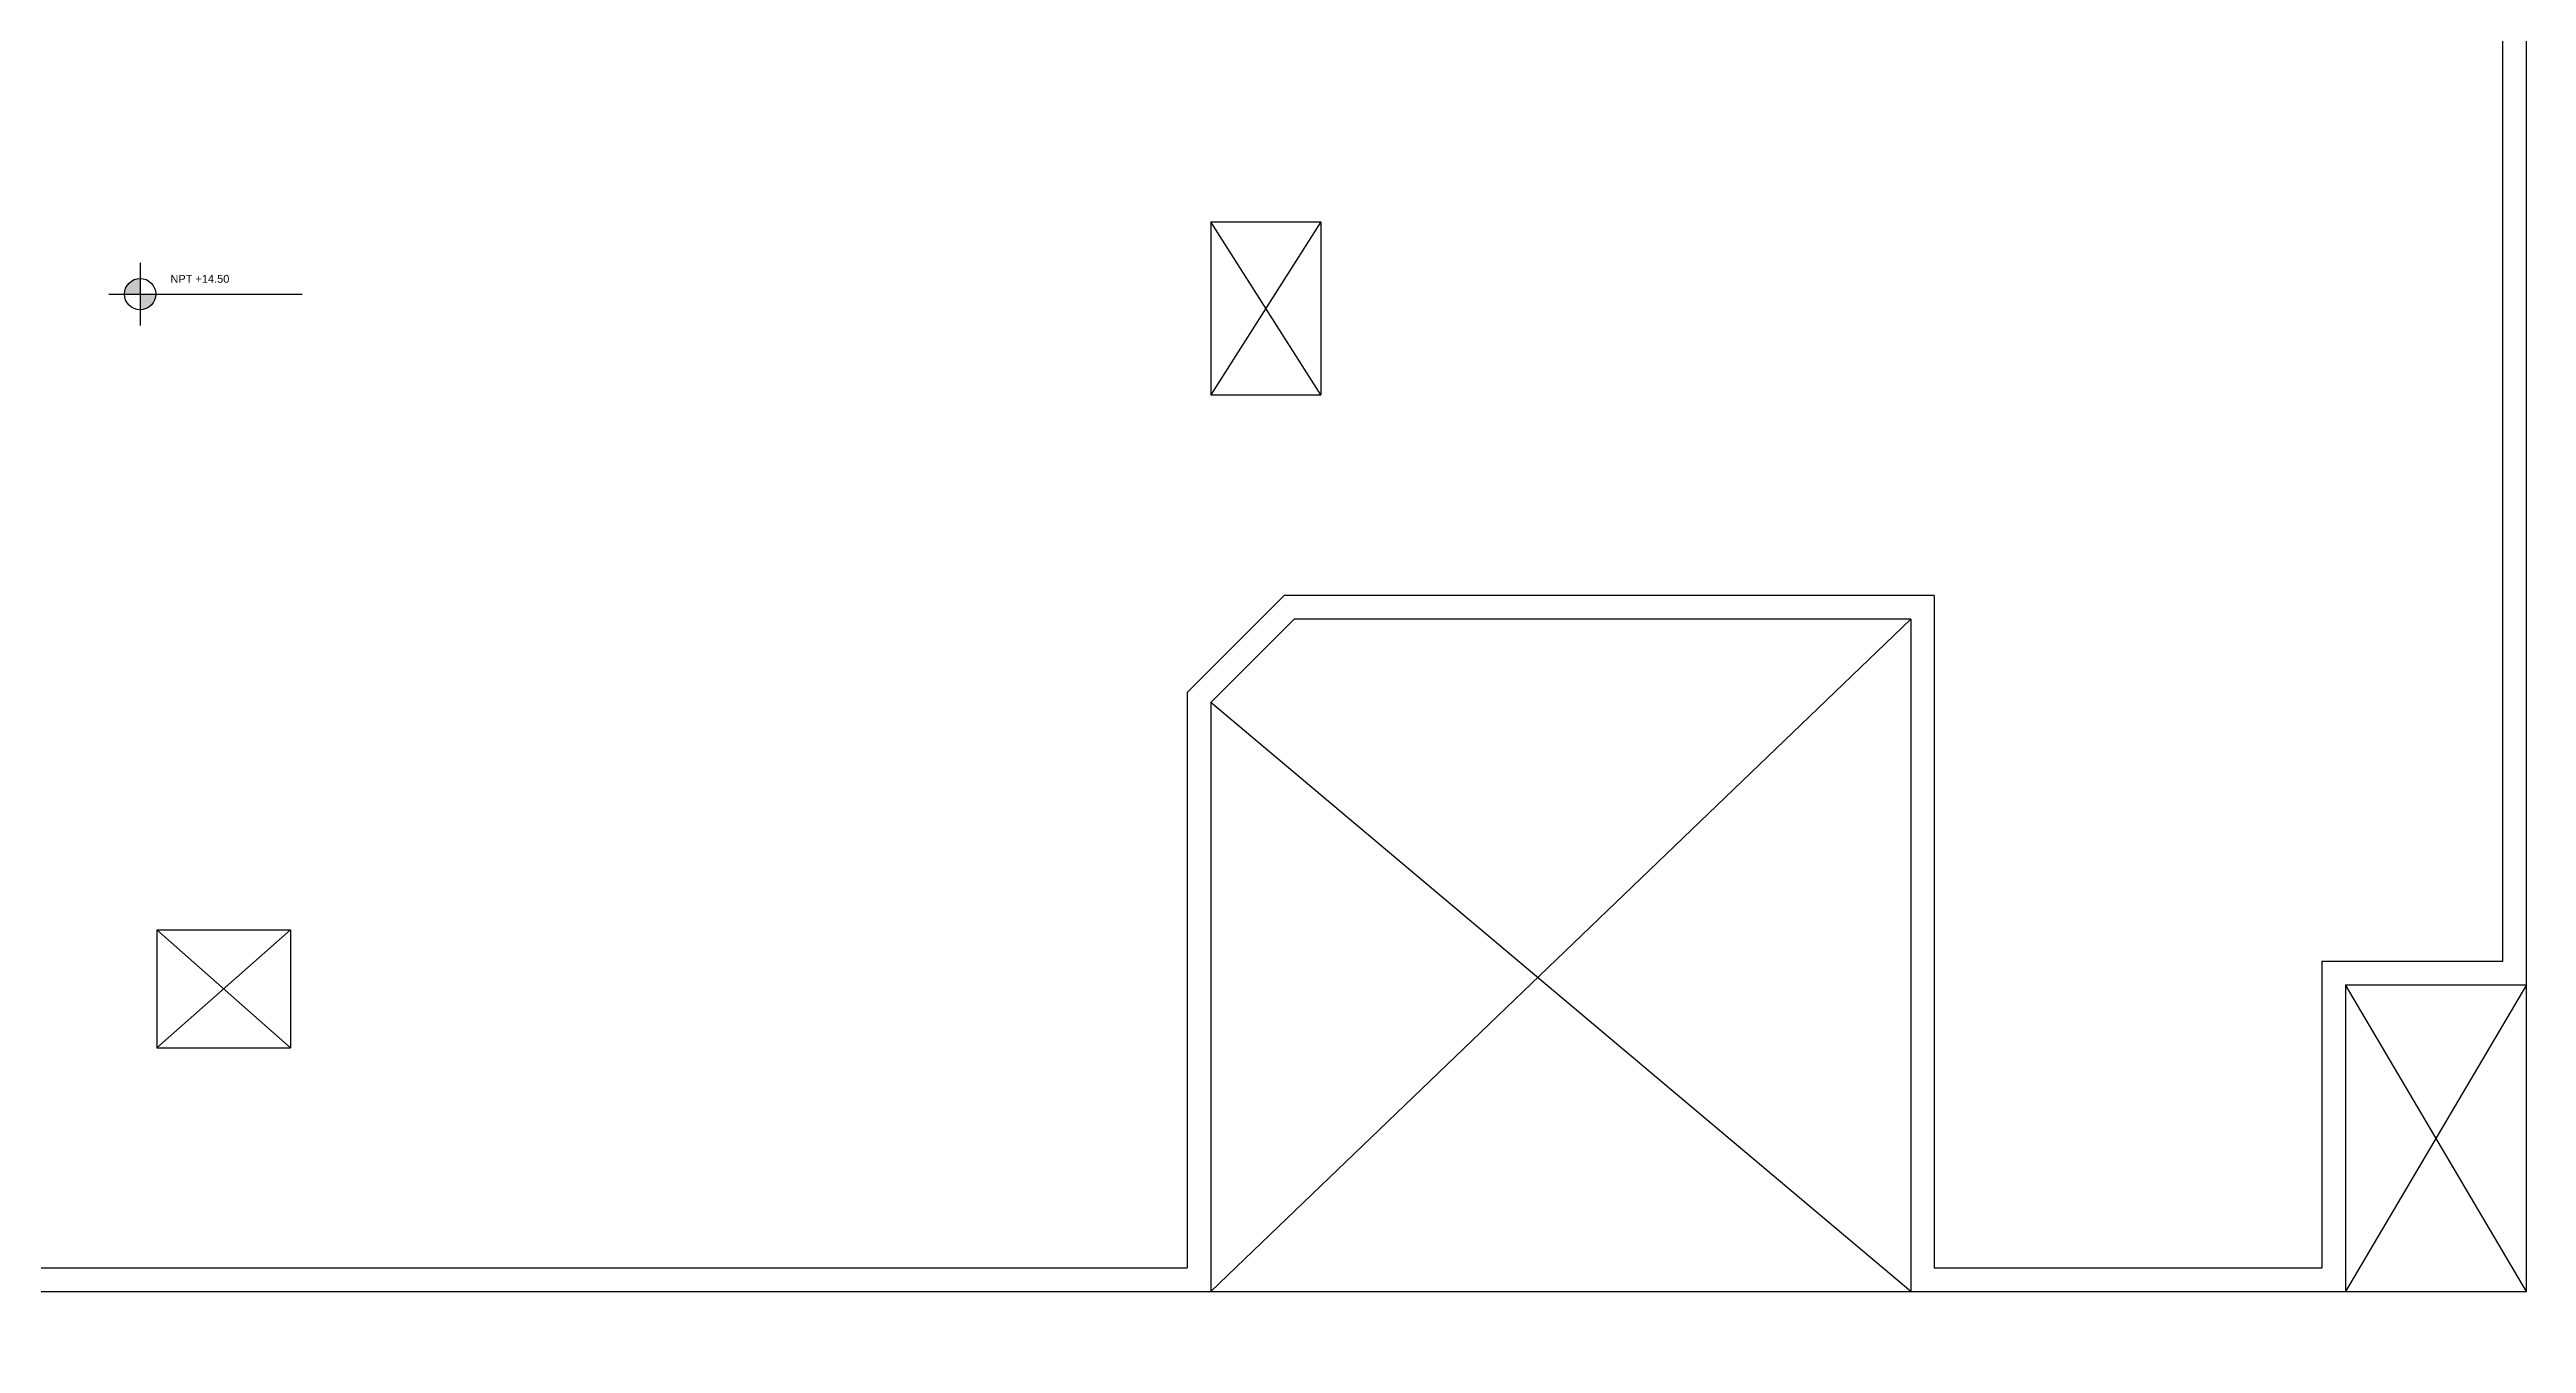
# Model space of a CAD drawing. Header units: millimetres. Extents: x 223 to 336, y 70 to 139.
# Drawn here: x 261.86 to 277.61, y 96.42 to 104.65 of the extents above; entities that cross this region are included whole.
import ezdxf

# ---------------------------------------------------------------- set-up
doc = ezdxf.new("R2010")
doc.units = ezdxf.units.MM
doc.linetypes.add('HIDDEN', pattern=[9.525, 6.35, -3.175])
for name, color, linetype in [('CORTE', 230, 'Continuous'), ('MUROS', 5, 'Continuous'), ('pisos', 8, 'Continuous'), ('PROYECCIONES', 6, 'HIDDEN'), ('TEXTOS', 4, 'Continuous')]:
    doc.layers.add(name, color=color, linetype=linetype)
doc.styles.add('ROMANS', font='romans.shx', dxfattribs={"height": 0.05})

msp = doc.modelspace()

# ---------------------------------------------------------------- hatches: boundary and pattern name
at = {"layer": 'TEXTOS', "ltscale": 0.05}
h = msp.add_hatch(color=256, dxfattribs=at)
h.paths.add_polyline_path([(262.4375, 103.19422, 0.41421356), (262.3375, 103.09422), (262.4375, 103.09422)])
h.paths.add_polyline_path([(262.5375, 103.09422), (262.4375, 103.09422), (262.4375, 102.99422, 0.41421356)])

# ---------------------------------------------------------------- linework, layer by layer
at = {"layer": 'CORTE'}
for p, q in [((277.60779, 98.70349), (277.60779, 107.30349)), ((277.45779, 98.85349), (277.45779, 107.15349)), ((269.24344, 103.55349), (269.94344, 103.55349)), ((269.24344, 103.55349), (269.24344, 102.45349)), ((269.94344, 103.55349), (269.94344, 102.45349)), ((269.24344, 102.45349), (269.94344, 102.45349)), ((269.7112, 101.17849), (269.09344, 100.56073)), ((273.84344, 101.17849), (269.7112, 101.17849)), ((273.84344, 101.17849), (273.84344, 96.90349)), ((269.77333, 101.02849), (269.27082, 100.52598)), ((273.69344, 101.02849), (269.77333, 101.02849)), ((273.69344, 101.02849), (273.69344, 96.75349)), ((269.09344, 100.56073), (269.09344, 96.90349)), ((269.24344, 100.4986), (269.24344, 96.75349)), ((262.54344, 99.05349), (262.54344, 98.30349)), ((262.54344, 99.05349), (263.39344, 99.05349)), ((263.39344, 99.05349), (263.39344, 98.30349)), ((276.30779, 98.85349), (276.30779, 96.90349)), ((276.30779, 98.85349), (277.45779, 98.85349)), ((276.45779, 98.70349), (276.45779, 96.75349)), ((276.45779, 98.70349), (277.60779, 98.70349)), ((262.54344, 98.30349), (263.39344, 98.30349)), ((248.25068, 96.90349), (269.09344, 96.90349)), ((273.84344, 96.90349), (276.30779, 96.90349)), ((248.16616, 96.75349), (269.24344, 96.75349)), ((250.20779, 96.75349), (269.24344, 96.75349)), ((273.69344, 96.75349), (276.45779, 96.75349)), ((274.89344, 96.75349), (276.45779, 96.75349))]:
    msp.add_line(p, q, dxfattribs=at)
msp.add_arc((260.10233, 103.00349), 11.34453, 187.72543, 187.72543, dxfattribs=at)
at = {"layer": 'MUROS'}
msp.add_line((269.24344, 100.4986), (269.27082, 100.52598), dxfattribs=at)
at = {"layer": 'pisos', "ltscale": 0.05}
for p, q in [((277.60779, 96.75349), (277.60779, 98.70349)), ((269.24344, 96.75349), (273.69344, 96.75349)), ((276.45779, 96.75349), (277.60779, 96.75349))]:
    msp.add_line(p, q, dxfattribs=at)
at = {"layer": 'PROYECCIONES', "linetype": 'Continuous', "ltscale": 0.05}
for p, q in [((269.94344, 103.55349), (269.24344, 102.45349)), ((269.94344, 102.45349), (269.24344, 103.55349)), ((273.69344, 101.02849), (269.24344, 96.75349)), ((273.69344, 96.75349), (269.24344, 100.4986)), ((263.39344, 98.30349), (262.54344, 99.05349)), ((263.39344, 99.05349), (262.54344, 98.30349)), ((277.60779, 98.70349), (276.45779, 96.75349)), ((277.60779, 96.75349), (276.45779, 98.70349))]:
    msp.add_line(p, q, dxfattribs=at)
at = {"layer": 'TEXTOS'}
for p, q in [((262.4375, 103.29422), (262.4375, 103.09422)), ((262.2375, 103.09422), (263.46801, 103.09422)), ((262.4375, 103.09422), (262.4375, 102.89422))]:
    msp.add_line(p, q, dxfattribs=at)
msp.add_circle((262.4375, 103.09422), 0.1, dxfattribs=at)

# ---------------------------------------------------------------- texts
at = {"layer": 'TEXTOS', "insert": (262.62997, 103.21653), "char_height": 0.05, "width": 0.82, "attachment_point": 1, "style": 'ROMANS'}
msp.add_mtext('{\\fArial|b0|i0|c0|p34;NPT +14.50}', dxfattribs=at)

doc.saveas('drawing.dxf')
